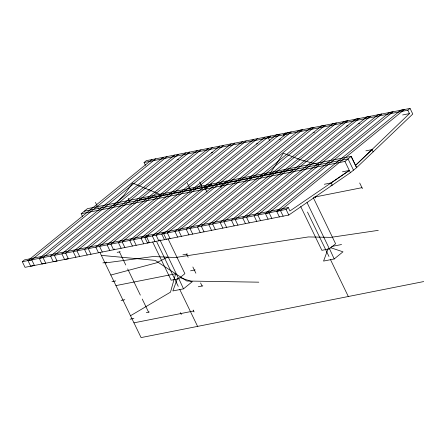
<?xml version="1.0" encoding="UTF-8"?>
<svg xmlns="http://www.w3.org/2000/svg" width="446" height="446" viewBox="0 0 446 446"><rect width="100%" height="100%" fill="white"/><g stroke="black" fill="none" stroke-linecap="round" stroke-linejoin="round"><path stroke-width="0.67" d="M177.547 278.215L172.842 290.954L183.501 288.841L192.265 281.699L179.961 277.59M328.267 248.338L323.562 261.077L334.216 258.964L342.985 251.817L330.681 247.708M269.462 174.436L283.372 153.218L301.017 159.969L318.505 164.691M113.786 205.272L124.049 195.053L132.652 183.1L162.829 195.56M355.507 165.399L409.456 113.602L407.822 110.223L144.069 162.5L145.429 165.315M355.512 165.394L372.053 149.605L373.14 151.857M144.069 162.5L146.299 160.677L410.052 108.406L412.773 114.037L356.599 167.646L350.4 172.697L288.791 215.044L25.021 267.327L22.3 261.702L24.53 259.879L288.3 207.596L289.933 210.975L349.318 170.439L342.478 171.799M81.2 213.718L87.399 208.667L351.158 156.384L356.599 167.646L351.158 156.379L344.953 161.435L81.2 213.718L82.649 216.723M27.964 260.581L31.733 259.834L34.453 265.465L30.685 266.212L27.964 260.581L151.952 159.568M31.733 259.834L155.721 158.821M39.265 258.34L43.033 257.593L45.754 263.224L41.985 263.971L39.265 258.34L163.258 157.326M43.033 257.593L167.027 156.579M174.564 155.085L50.571 256.099L53.291 261.73L57.06 260.982L54.34 255.352L178.333 154.338M185.865 152.844L61.877 253.858L64.598 259.488L68.366 258.741L65.646 253.111L189.634 152.097M197.171 150.603L73.177 251.616L75.898 257.247M200.94 149.856L76.946 250.869L79.667 256.5M208.472 148.362L84.484 249.375L87.204 255.006M212.24 147.615L88.252 248.628L90.973 254.259M219.778 146.121L95.784 247.134L98.505 252.765M223.546 145.374L99.553 246.387L102.273 252.018M231.084 143.88L107.09 244.893L109.811 250.524M234.852 143.133L110.859 244.146L113.579 249.777L114.722 248.996M242.384 141.638L118.396 242.652L121.117 248.283M246.153 140.897L122.165 241.905L124.886 247.536M253.69 139.397L129.697 240.411L132.417 246.041M257.459 138.656L133.465 239.664L136.186 245.294M264.991 137.156L141.003 238.17L143.724 243.8M268.76 136.415L144.772 237.423L147.492 243.053L148.63 242.273M148.886 235.226L146.65 237.049L149.371 242.68M211.744 184.014L205.545 189.071L206.994 192.07M270.638 136.041L268.403 137.859L269.763 140.674M163.961 232.249L161.725 234.066L164.446 239.697M226.819 181.031L220.614 186.082L221.199 187.287M285.713 133.059L283.478 134.876L284.024 136.002M152.705 242.05L171.153 280.216L178.684 278.722L184.889 273.671L167.952 238.632M265.342 213.523L389.336 112.509L393.104 111.762L269.111 212.775L265.342 213.523L268.063 219.153M276.648 211.281L400.636 110.268L404.405 109.521L280.417 210.534L276.648 211.281L279.369 216.912M22.3 261.702L286.07 209.414L288.3 207.596M407.822 110.223L410.052 108.406M300.699 206.543L321.867 250.334L329.404 248.84L335.604 243.789L313.226 197.494M159.936 240.032L158.793 240.812L156.072 235.181L280.066 134.174L276.297 134.915L152.303 235.928L155.024 241.559M324.337 184.265L331.172 182.91L349.313 170.444M130.511 315.729L170.489 292.169L175.635 273.772L155.113 260.358L101.342 255.385M378.275 230.353L330.876 237.361L308.37 236.938L175.456 257.52L167.612 257.18L156.334 262.895L110.842 275.037M137.379 200.778L140.629 199.596L291.344 169.714L294.817 169.53M177.134 159.646L178.5 159.378M211.298 152.878L212.664 152.604M256.394 143.935L257.76 143.668M279.213 139.425L280.523 139.163M313.109 132.696L314.475 132.429M346.592 126.062L347.958 125.789M358.205 123.759L359.571 123.486M402.621 114.956L409.456 113.602M365.904 150.826L372.053 149.605M84.3 211.192L348.053 158.904L353.5 170.166M330.893 185.43L332.259 185.162L331.172 182.91M315.099 196.965L361.962 187.677M117.181 252.347L120.197 251.75M102.903 262.895L106.672 262.148M182.871 254.856L187.392 253.958M111.979 281.66L115.748 280.913M115.949 285.602L175.635 273.772L186.818 281.019L258.808 282.173M190.581 270.811L195.108 269.914M331.573 246.499L341.547 244.525M121.05 300.431L124.819 299.684M198.297 286.761L202.819 285.864M146.31 312.596L149.321 311.999M130.126 319.197L133.895 318.45M133.951 322.843L193.636 311.013M423.7 281.565L141.081 337.594L99.949 252.508M105.005 262.967L153.262 256.528L167.612 257.18M359.693 182.983L362.414 188.613M344.953 161.435L350.4 172.697M314.948 196.653L315.551 197.901M307.026 202.545L329.404 248.84M307.489 212.051L328.964 256.472M330.475 259.6L348.32 296.512M286.07 209.414L288.791 215.044M199.635 181.907L202.59 188.011M187.22 182.983L190.776 190.33M186.64 254.108L188.156 257.242M192.867 266.992L195.866 273.197M200.583 282.948L202.066 286.014M159.936 239.931L178.684 278.722M193.185 310.076L194.088 311.949M156.775 241.933L178.244 286.349M179.76 289.476L197.6 326.388M128.158 198.214L129.964 201.954M180.374 312.613L181.282 314.491M95.466 202.406L98.449 208.572M119.444 251.901L125.778 265.002M127.679 268.938L140.339 295.124M142.241 299.06L148.568 312.15M280.417 210.534L283.138 216.165M269.111 212.775L271.831 218.406M260.531 220.647L257.81 215.017L381.798 114.003L378.03 114.75L254.042 215.764L256.762 221.394M249.225 222.888L246.504 217.258L370.498 116.244L366.729 116.991L242.735 217.999L245.456 223.636M237.919 225.13L235.198 219.499L359.192 118.485L355.423 119.233L231.429 220.24L234.15 225.871M226.618 227.371L223.898 221.74L347.891 120.727L344.122 121.474L220.129 222.482L222.849 228.112M215.312 229.612L212.591 223.981L336.585 122.968L332.816 123.715L208.823 224.723L211.543 230.353M204.012 231.853L201.291 226.222L325.279 125.209L321.51 125.956L197.522 226.964L200.243 232.595M192.705 234.094L189.985 228.464L313.978 127.45L310.21 128.197L186.216 229.205L188.937 234.836M181.405 236.33L178.684 230.699L302.672 129.691L298.904 130.438L174.916 231.446L177.636 237.077M170.099 238.571L167.378 232.94L291.372 131.932L287.603 132.674L163.61 233.687L166.33 239.318M329.282 248.255L334.216 258.964M178.567 278.131L183.501 288.841"/></g></svg>
